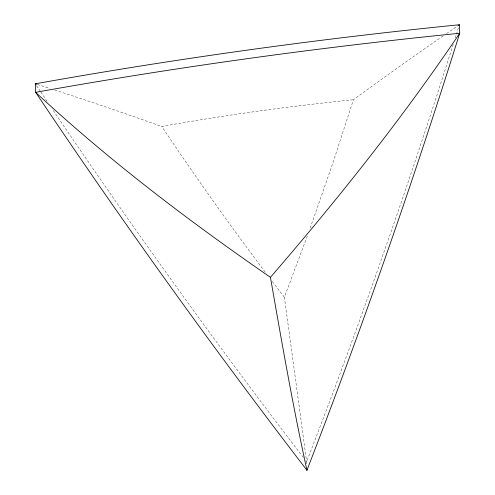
<?xml version="1.0" encoding="UTF-8"?>
<svg xmlns="http://www.w3.org/2000/svg" width="495" height="495" viewBox="0 0 495 495"><rect width="100%" height="100%" fill="white"/><g stroke="black" fill="none" stroke-linecap="round" stroke-linejoin="round"><path stroke-width="0.37" stroke-dasharray="2.48 1.86" d="M443.081 35.931A1244.244 231.221 -42.4 0 0 353.381 99.792L333.178 162.1L309.635 229.668M453.179 44.414C408.74 185.025 359.853 324.225 306.609 461.736L306.69 463.864M455.245 37.861L456.161 34.947M456.39 34.217L458.457 27.664M307.284 236.171L284.353 297.254A1440.363 35.566 82.1 0 1 306.609 461.755L305.681 460.529M54.71 90.016A1244.244 265.066 26 0 1 161.754 126.479C225.25 115.075 289.204 106.208 353.393 99.767M284.353 297.254L272.188 281.321M303.361 457.498C216.061 343.796 132.252 227.415 52 108.64M265.209 272.089C229.371 224.526 194.881 175.948 161.741 126.46M36.581 85.722L40.435 91.451M40.862 92.089L47.285 101.636M37.348 84.447A1244.244 265.066 26 0 1 49.828 88.438M446.595 33.505A1244.244 231.221 -42.4 0 1 457.479 26.031"/><path stroke-width="0.74" d="M270.443 277.311C337.732 199.355 402.076 118.67 459.7 33.264L459.372 24.75C317.326 38.969 175.824 58.67 35.3 83.81L35.628 92.324C121.918 221.203 212.398 347.286 306.937 470.25C362.668 326.329 413.597 180.551 459.7 33.264C317.654 47.477 176.152 67.184 35.628 92.324C108.714 160.231 188.378 220.714 270.443 277.311C281.692 341.785 292.947 406.296 306.937 470.25L306.912 469.718M35.281 83.791A1244.244 265.066 26 0 1 36.661 84.23M458.116 25.598A1244.244 231.221 -42.4 0 1 459.391 24.725"/></g></svg>
